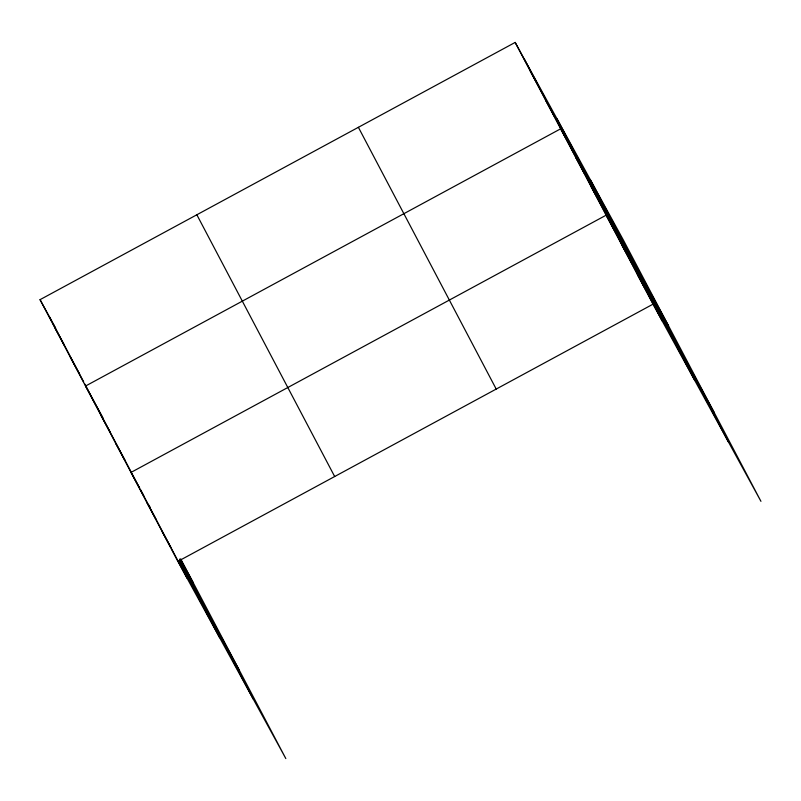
<?xml version="1.0" encoding="UTF-8"?>
<svg xmlns="http://www.w3.org/2000/svg" width="801" height="801" viewBox="0 0 801 801"><rect width="100%" height="100%" fill="white"/><g stroke="black" fill="none" stroke-linecap="round" stroke-linejoin="round"><path stroke-width="1.2" d="M180.646 558.838L285.827 758.577L177.882 561.411L40.05 299.664L515.173 42.423L623.118 239.589L760.95 501.336L653.005 304.18L515.173 42.423M177.882 561.411L653.005 304.18M530.342 71.219L539.554 88.04M545.501 100.005L554.713 116.836M668.605 325.967L560.66 128.801L85.537 386.042L102.888 417.742M575.819 157.597L585.03 174.418M590.988 186.383L600.199 203.214M714.091 412.345L606.147 215.179L131.014 472.42L139.654 488.189M621.766 244.846L630.978 261.667M637.386 274.513L646.597 291.334M40.05 299.664L55.659 328.18M55.209 328.45L64.42 345.281M70.368 357.246L79.579 374.067M180.676 559.819L193.482 583.198M100.696 414.828L109.907 431.659M115.855 443.624L125.066 460.455M143.719 495.619L140.225 489.241L170.893 547.473M148.956 505.181L150.117 507.313M179.404 560.8L238.958 669.586M146.633 502.077L155.845 518.908M162.253 531.744L170.893 547.524M590.537 180.075L728.369 441.832M556.975 118.758L694.797 380.515M524.395 59.254L662.217 321.001M358.387 127.309L496.209 389.066M196.846 214.768L334.668 476.525M179.554 559.128L253.236 699.063M179.174 560.84L219.674 637.746M49.261 316.485L51.594 320.921M52.766 323.133L83.664 381.827M84.836 384.039L130.903 471.529M132.065 473.741L139.644 488.139M171.474 548.575L187.094 578.242"/></g></svg>
